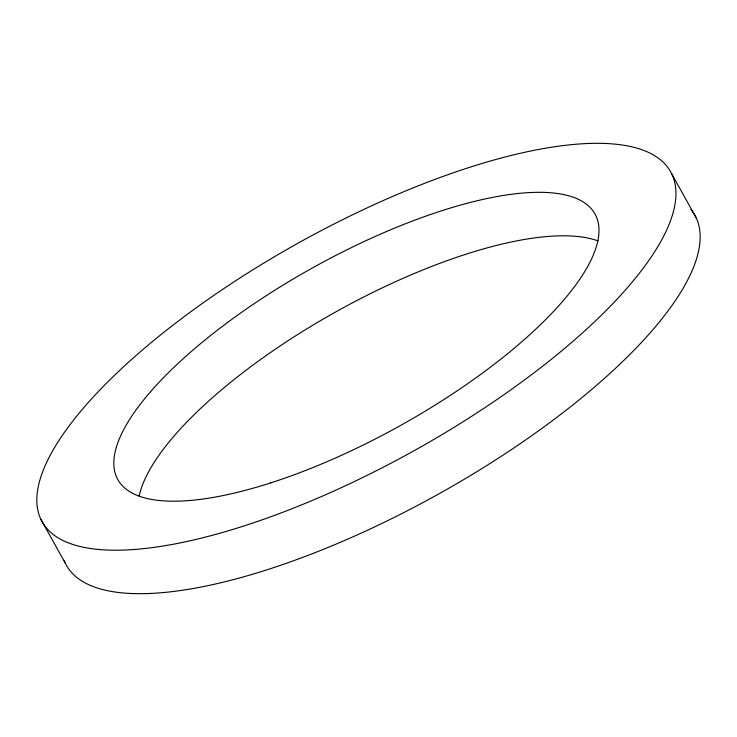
<?xml version="1.0" encoding="UTF-8"?>
<svg xmlns="http://www.w3.org/2000/svg" width="737" height="737" viewBox="0 0 737 737"><rect width="100%" height="100%" fill="white"/><g stroke="black" fill="none" stroke-linecap="round" stroke-linejoin="round"><path stroke-width="1.11" d="M671.729 173.858A359.684 118.878 -29.1 0 1 243.569 526.061A359.684 118.878 -29.1 0 1 153.895 340.356A359.684 118.878 -29.1 0 1 671.729 173.858L695.931 217.341M41.069 519.659L65.271 563.142M690.901 209.465A359.684 118.878 -29.1 0 1 440.606 492.896A359.684 118.878 -29.1 0 1 64.018 560.277M139.201 495.964A273.058 90.246 -29.1 0 1 337.122 311.152A273.058 90.246 -29.1 0 1 598.039 240.925M270.746 482.873A273.058 90.246 -29.1 0 0 595.791 215.499A273.058 90.246 -29.1 0 0 202.666 341.904A273.058 90.246 -29.1 0 0 270.746 482.873"/></g></svg>
